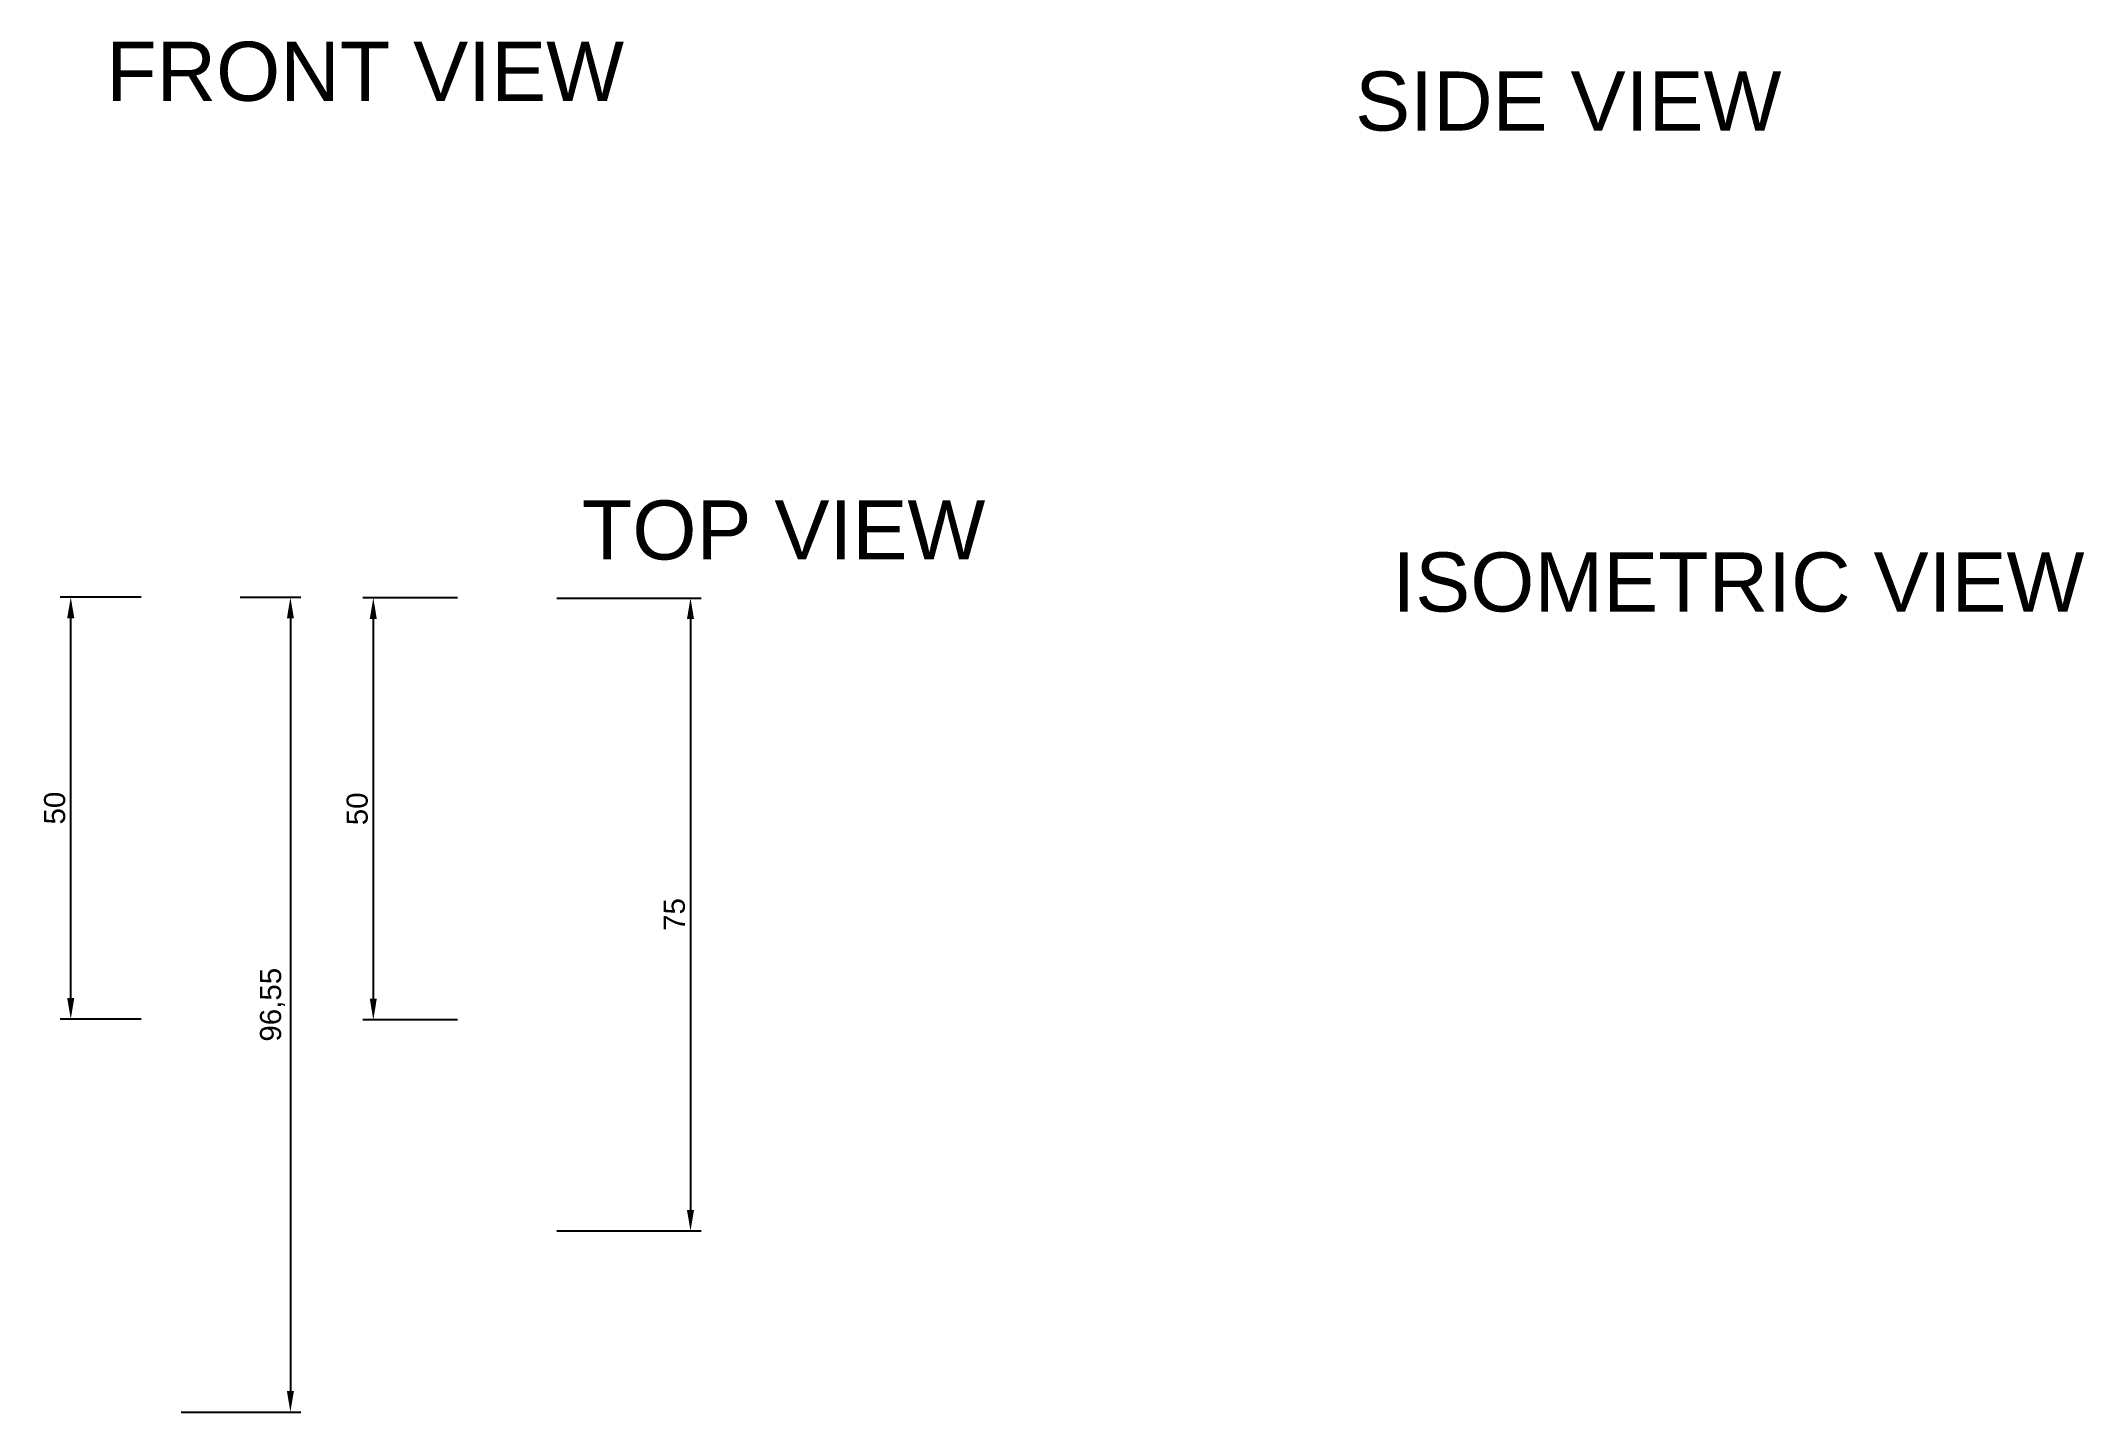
# Paper-space layout '8.2.2' of a CAD drawing. Header units: millimetres. Extents: x 15 to 258, y 23 to 185.
import ezdxf

# ---------------------------------------------------------------- set-up
doc = ezdxf.new("R2010")
doc.units = ezdxf.units.MM
doc.styles.get("Standard").update_dxf_attribs({"font": 'arial.ttf'})
doc.dimstyles.new('ISO-25', dxfattribs={"dimtxt": 2.5, "dimasz": 2.5, "dimexe": 1.25, "dimexo": 0.625, "dimtad": 1, "dimtxsty": 'Standard', "dimcen": 2.5, "dimadec": 0, "dimazin": 0, "dimtfac": 1, "dimtmove": 0, "dimatfit": 3, "dimfxl": 1, "dimarcsym": 0})

# ---------------------------------------------------------------- blocks, each defined once
blk = doc.blocks.new('*D12')
at = {"color": 0, "lineweight": -2, "transparency": 16777216}
for p, q in [((27.38, 119.19), (17.79, 119.19)), ((19.04, 71.69), (19.04, 116.69)), ((27.38, 69.19), (17.79, 69.19))]:
    blk.add_line(p, q, dxfattribs=at)
at = {"color": 0, "transparency": 16777216}
for points in [[(18.62, 116.69), (19.46, 116.69), (19.04, 119.19)], [(18.62, 71.69), (19.46, 71.69), (19.04, 69.19)]]:
    blk.add_solid(points, dxfattribs=at)
at = {"layer": 'Defpoints', "color": 0, "transparency": 16777216}
for p in [(19.04, 119.19), (28.01, 119.19), (28.01, 69.19)]:
    blk.add_point(p, dxfattribs=at)
at = {"color": 0, "transparency": 16777216, "insert": (17.14, 94.19), "char_height": 2.5, "attachment_point": 5, "rotation": 90}
blk.add_mtext('50', dxfattribs=at)
blk = doc.blocks.new('*D13')
at = {"color": 0, "lineweight": -2, "transparency": 16777216}
for p, q in [((64.88, 119.1), (53.65, 119.1)), ((54.9, 116.6), (54.9, 71.6)), ((64.88, 69.1), (53.65, 69.1))]:
    blk.add_line(p, q, dxfattribs=at)
at = {"color": 0, "transparency": 16777216}
for points in [[(54.48, 116.6), (55.31, 116.6), (54.9, 119.1)], [(54.48, 71.6), (55.31, 71.6), (54.9, 69.1)]]:
    blk.add_solid(points, dxfattribs=at)
at = {"layer": 'Defpoints', "color": 0, "transparency": 16777216}
for p in [(65.51, 119.1), (54.9, 69.1), (65.51, 69.1)]:
    blk.add_point(p, dxfattribs=at)
at = {"color": 0, "transparency": 16777216, "insert": (53, 94.1), "char_height": 2.5, "attachment_point": 5, "rotation": 90}
blk.add_mtext('50', dxfattribs=at)
blk = doc.blocks.new('*D14')
at = {"color": 0, "lineweight": -2, "transparency": 16777216}
for p, q in [((76.63, 119.08), (93.74, 119.08)), ((92.49, 116.58), (92.49, 46.58)), ((76.63, 44.08), (93.74, 44.08))]:
    blk.add_line(p, q, dxfattribs=at)
at = {"color": 0, "transparency": 16777216}
for points in [[(92.07, 116.58), (92.91, 116.58), (92.49, 119.08)], [(92.07, 46.58), (92.91, 46.58), (92.49, 44.08)]]:
    blk.add_solid(points, dxfattribs=at)
at = {"layer": 'Defpoints', "color": 0, "transparency": 16777216}
for p in [(76.01, 119.08), (76.01, 44.08), (92.49, 44.08)]:
    blk.add_point(p, dxfattribs=at)
at = {"color": 0, "transparency": 16777216, "insert": (90.59, 81.58), "char_height": 2.5, "attachment_point": 5, "rotation": 90}
blk.add_mtext('75', dxfattribs=at)
blk = doc.blocks.new('*D15')
at = {"color": 0, "lineweight": -2, "transparency": 16777216}
for p, q in [((39.13, 119.17), (46.32, 119.17)), ((45.07, 116.67), (45.07, 25.12)), ((32.11, 22.62), (46.32, 22.62))]:
    blk.add_line(p, q, dxfattribs=at)
at = {"color": 0, "transparency": 16777216}
for points in [[(44.66, 116.67), (45.49, 116.67), (45.07, 119.17)], [(44.66, 25.12), (45.49, 25.12), (45.07, 22.62)]]:
    blk.add_solid(points, dxfattribs=at)
at = {"layer": 'Defpoints', "color": 0, "transparency": 16777216}
for p in [(38.51, 119.17), (31.48, 22.62), (45.07, 22.62)]:
    blk.add_point(p, dxfattribs=at)
at = {"color": 0, "transparency": 16777216, "insert": (42.95, 70.89), "char_height": 2.5, "attachment_point": 5, "rotation": 90}
blk.add_mtext('96,55', dxfattribs=at)

psp = doc.layouts.new('8.2.2')

# ---------------------------------------------------------------- texts
for s, p in [('FRONT VIEW', (23.231, 177.994)), ('SIDE VIEW', (171.26, 174.473)), ('TOP VIEW', (79.624, 123.646)), ('ISOMETRIC VIEW', (175.667, 117.482))]:
    psp.add_text(s, height=7).set_placement(p)

# ---------------------------------------------------------------- dimensions: what is measured, and where the dimension line sits
for base, p1, p2, picture, middle in [((19.04, 119.187), (28.005, 69.187), (28.005, 119.187), '*D12', (17.139, 94.187)), ((45.073, 22.617), (38.505, 119.169), (31.484, 22.617), '*D15', (42.945, 70.893)), ((54.897, 69.098), (65.505, 119.102), (65.505, 69.098), '*D13', (52.995, 94.1)), ((92.489, 44.079), (76.005, 119.077), (76.005, 44.079), '*D14', (90.592, 81.578))]:
    dim = psp.add_linear_dim(base=base, p1=p1, p2=p2, angle=90, dimstyle='ISO-25', override={"dimlfac": -1})
    dim.commit()
    dim.dimension.update_dxf_attribs({"geometry": picture, "text_midpoint": middle})

doc.saveas('drawing.dxf')
